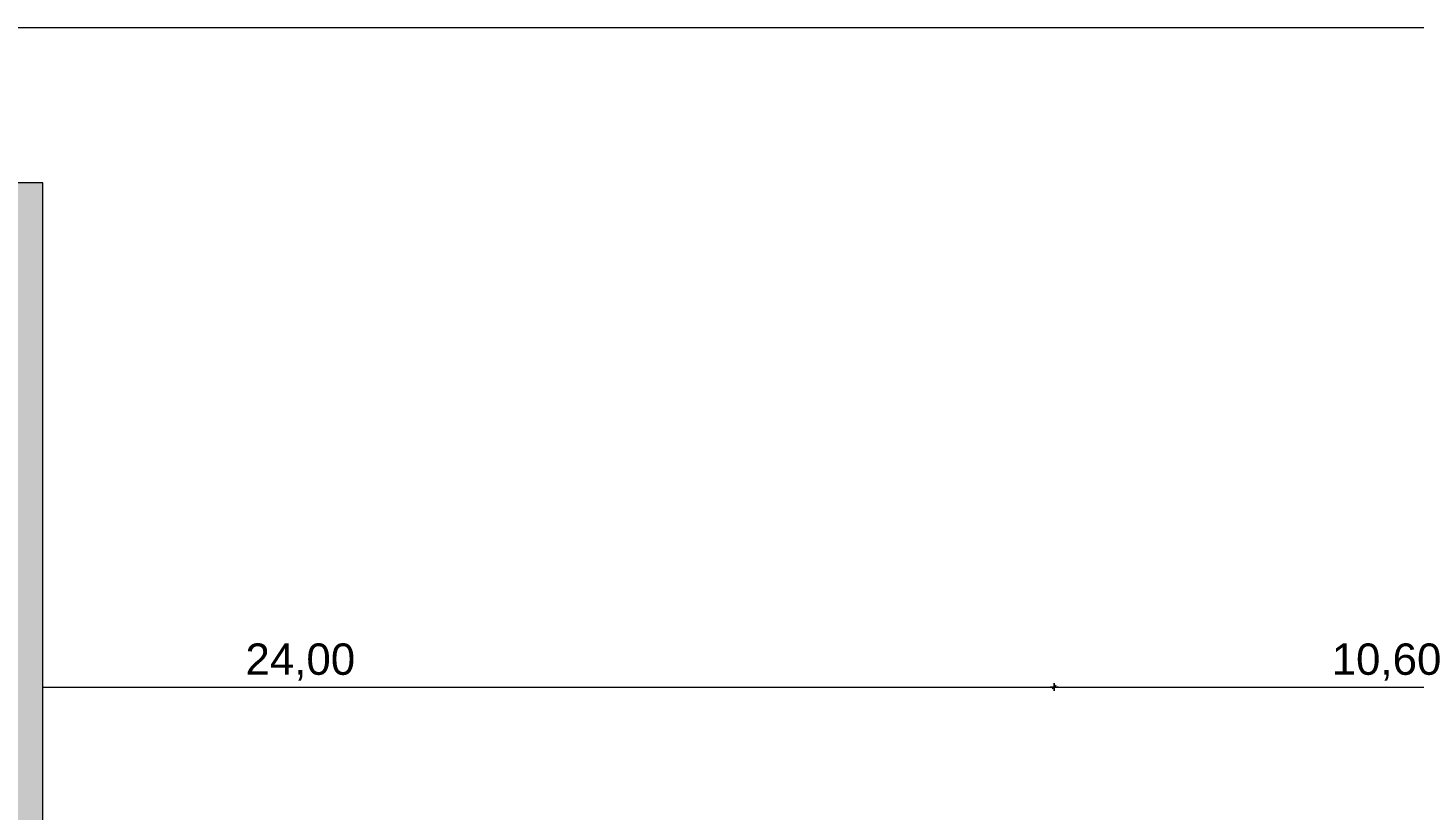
# Model space of a CAD drawing. Header units: metres. Extents: x 5 to 242, y -3 to 162.
# Drawn here: x 169.59 to 191.67, y 110.72 to 123.19 of the extents above; entities that cross this region are included whole.
import ezdxf

# ---------------------------------------------------------------- set-up
doc = ezdxf.new("R2010")
doc.units = ezdxf.units.M
doc.layers.add('1053_ARQ_BASE_MATADOURO_dwg', color=7, linetype='Continuous', lineweight=5, true_color=0x767676)
for name, color, linetype, lineweight in [('A-COTAS', 7, 'Continuous', 9), ('A-DETL', 7, 'Continuous', 5), ('A-DETL-GENF', 7, 'Continuous', 5)]:
    doc.layers.add(name, color=color, linetype=linetype, lineweight=lineweight)
doc.styles.add('Arial', font='arial.ttf', dxfattribs={"height": 0.5})

# ---------------------------------------------------------------- blocks, each defined once
blk = doc.blocks.new('1053_ARQ_BASE_MATADOURO_dwg_PU-Tick-4039619-TÉRREO 1_20')
at = {"layer": 'A-COTAS', "color": 253, "true_color": 0xaaaaaa}
for p, q in [((1, 0), (-1, 0)), ((-0.5, -0.5), (0.5, 0.5)), ((0, -1), (0, 1))]:
    blk.add_line(p, q, dxfattribs=at)
blk = doc.blocks.new('1053_ARQ_BASE_MATADOURO_dwg_arq geral tgov-4039641-TÉRREO 1_20')
at = {"color": 253, "lineweight": 5, "true_color": 0xaaaaaa, "flags": 128}
blk.add_lwpolyline([(-62.5, 40), (-62.5, -40), (62.5, -40), (62.5, 40)], close=True, dxfattribs=at)
at = {"layer": 'A-COTAS', "color": 253, "true_color": 0xaaaaaa}
for p, q in [((13.222, 29.495), (29.267, 29.495)), ((29.392, 29.495), (39.855, 29.495))]:
    blk.add_line(p, q, dxfattribs=at)
at = {"xscale": 0.0625, "yscale": 0.0625, "zscale": 0.0625}
blk.add_blockref('1053_ARQ_BASE_MATADOURO_dwg_PU-Tick-4039619-TÉRREO 1_20', (29.33, 29.495), dxfattribs=at)
at = {"xscale": 0.0625, "yscale": 0.0625, "zscale": 0.0625, "rotation": 180}
blk.add_blockref('1053_ARQ_BASE_MATADOURO_dwg_PU-Tick-4039619-TÉRREO 1_20', (29.33, 29.495), dxfattribs=at)
at = {"layer": 'A-COTAS', "char_height": 0.5, "width": 2.0932, "attachment_point": 2, "line_spacing_factor": 0.941778, "style": 'Arial'}
for s, insert in [('24,00', (17.325, 30.189)), ('10,60', (34.624, 30.189))]:
    blk.add_mtext(s, dxfattribs=dict(at, insert=insert))
blk = doc.blocks.new('1053_ARQ_BASE_MATADOURO_dwg-3625622-TÉRREO 1_20')
blk.add_blockref('1053_ARQ_BASE_MATADOURO_dwg_arq geral tgov-4039641-TÉRREO 1_20', (130.21, 83.186))

msp = doc.modelspace()

# ---------------------------------------------------------------- hatches: boundary and pattern name
at = {"layer": 'A-DETL-GENF', "true_color": 0xffff00}
h = msp.add_hatch(color=2, dxfattribs=at)
h.paths.add_polyline_path([(159.277, 95.554), (169.831, 95.554), (169.831, 120.714), (129.967, 120.714), (129.967, 95.554), (149.059, 95.554)])
h.paths.add_polyline_path([(130.476, 96.108), (130.476, 120.359), (169.355, 120.359), (169.355, 96.108), (138.84, 96.108)])

# ---------------------------------------------------------------- linework, layer by layer
at = {"layer": 'A-DETL'}
for p, q in [((169.831, 120.714), (129.967, 120.714)), ((169.831, 95.554), (169.831, 120.714))]:
    msp.add_line(p, q, dxfattribs=at)

# ---------------------------------------------------------------- block references
at = {"layer": '1053_ARQ_BASE_MATADOURO_dwg', "color": 253, "true_color": 0xaaaaaa}
msp.add_blockref('1053_ARQ_BASE_MATADOURO_dwg-3625622-TÉRREO 1_20', (26.399, 0), dxfattribs=at)

doc.saveas('drawing.dxf')
